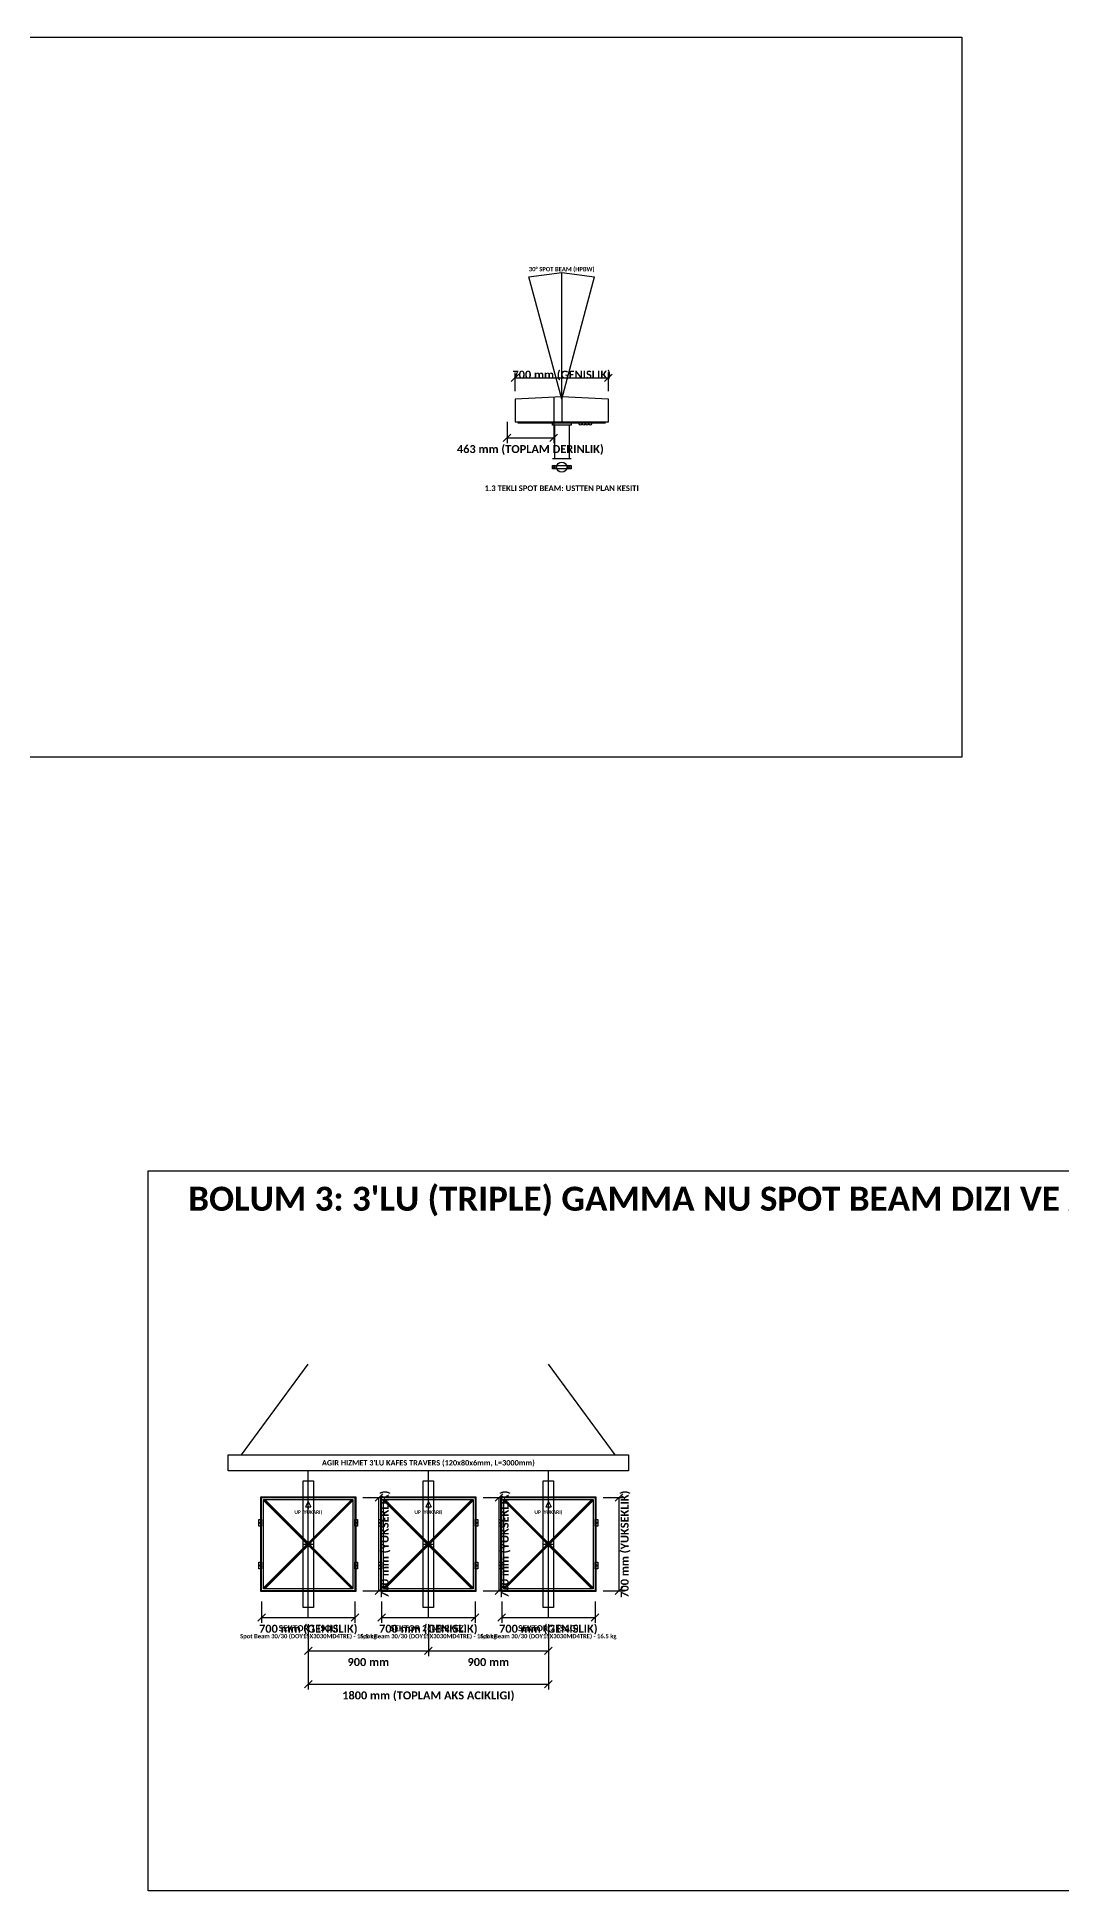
# Model space of a CAD drawing. Header units: metres. Extents: x -21.5 to 35.1, y -2.6 to 19.8.
# Drawn here: x -9.93 to -2.25, y 5.9 to 19.8 of the extents above; entities that cross this region are included whole.
import ezdxf
from ezdxf.enums import TextEntityAlignment as Align

# ---------------------------------------------------------------- set-up
doc = ezdxf.new("R2010")
doc.units = ezdxf.units.M
for name, color, linetype in [('CELIK_KIRIS_KOLON', 9, 'CONTINUOUS'), ('EKP_PANEL_ANTEN', 6, 'CONTINUOUS'), ('KABLO_TAVALARI', 6, 'CONTINUOUS'), ('METIN_BILGI', 7, 'CONTINUOUS'), ('MONTAJ_BORULARI', 2, 'CONTINUOUS'), ('OLCULER', 1, 'CONTINUOUS')]:
    doc.layers.add(name, color=color, linetype=linetype)
doc.styles.get("Standard").update_dxf_attribs({"font": 'calibrib.ttf'})

msp = doc.modelspace()

# ---------------------------------------------------------------- linework, layer by layer
at = {"layer": 'CELIK_KIRIS_KOLON'}
for p, q in [((-6.329, 16.907), (-5.671, 16.907)), ((-6.055, 16.89), (-6.055, 16.639)), ((-5.945, 16.89), (-5.945, 16.639)), ((-6.07, 16.639), (-5.93, 16.639)), ((-8.4, 9.17), (-7.9, 9.85)), ((-5.6, 9.17), (-6.1, 9.85))]:
    msp.add_line(p, q, dxfattribs=at)
for points in [[(-6.07, 16.89), (-6.07, 16.915), (-5.93, 16.915), (-5.93, 16.89)], [(-6.07, 16.563), (-6.07, 16.587), (-5.93, 16.587), (-5.93, 16.563)], [(-8.5, 9.05), (-8.5, 9.17), (-5.5, 9.17), (-5.5, 9.05)], [(-8.256, 8.144), (-8.256, 8.856), (-7.544, 8.856), (-7.544, 8.144)], [(-7.356, 8.144), (-7.356, 8.856), (-6.644, 8.856), (-6.644, 8.144)], [(-6.456, 8.144), (-6.456, 8.856), (-5.744, 8.856), (-5.744, 8.144)], [(-8.27, 8.635), (-8.27, 8.685), (-8.25, 8.685), (-8.25, 8.635)], [(-7.55, 8.635), (-7.55, 8.685), (-7.53, 8.685), (-7.53, 8.635)], [(-7.37, 8.635), (-7.37, 8.685), (-7.35, 8.685), (-7.35, 8.635)], [(-6.65, 8.635), (-6.65, 8.685), (-6.63, 8.685), (-6.63, 8.635)], [(-6.47, 8.635), (-6.47, 8.685), (-6.45, 8.685), (-6.45, 8.635)], [(-5.75, 8.635), (-5.75, 8.685), (-5.73, 8.685), (-5.73, 8.635)], [(-8.27, 8.315), (-8.27, 8.365), (-8.25, 8.365), (-8.25, 8.315)], [(-7.55, 8.315), (-7.55, 8.365), (-7.53, 8.365), (-7.53, 8.315)], [(-7.37, 8.315), (-7.37, 8.365), (-7.35, 8.365), (-7.35, 8.315)], [(-6.65, 8.315), (-6.65, 8.365), (-6.63, 8.365), (-6.63, 8.315)], [(-6.47, 8.315), (-6.47, 8.365), (-6.45, 8.365), (-6.45, 8.315)], [(-5.75, 8.315), (-5.75, 8.365), (-5.73, 8.365), (-5.73, 8.315)]]:
    msp.add_lwpolyline(points, close=True, dxfattribs=at)
for centre, radius in [((-6.055, 16.575), 0.006), ((-5.945, 16.575), 0.006), ((-8.26, 8.66), 0.005), ((-7.54, 8.66), 0.005), ((-7.36, 8.66), 0.005), ((-6.64, 8.66), 0.005), ((-6.46, 8.66), 0.005), ((-5.74, 8.66), 0.005), ((-8.26, 8.34), 0.005), ((-7.54, 8.34), 0.005), ((-7.36, 8.34), 0.005), ((-6.64, 8.34), 0.005), ((-6.46, 8.34), 0.005), ((-5.74, 8.34), 0.005)]:
    msp.add_circle(centre, radius, dxfattribs=at)
at = {"layer": 'EKP_PANEL_ANTEN'}
for p, q in [((-6, 17.103), (-6.35, 17.085)), ((-5.65, 17.085), (-6, 17.103)), ((-6, 17.103), (-6, 16.915)), ((-6.35, 17.085), (-6.35, 16.915)), ((-5.65, 16.915), (-5.65, 17.085)), ((-6.35, 16.915), (-5.65, 16.915)), ((-8.235, 8.165), (-7.565, 8.835)), ((-8.235, 8.835), (-7.565, 8.165)), ((-8.235, 8.173), (-7.573, 8.835)), ((-8.235, 8.827), (-7.573, 8.165)), ((-8.227, 8.835), (-7.565, 8.173)), ((-8.227, 8.165), (-7.565, 8.827)), ((-7.335, 8.165), (-6.665, 8.835)), ((-7.335, 8.835), (-6.665, 8.165)), ((-7.335, 8.173), (-6.673, 8.835)), ((-7.335, 8.827), (-6.673, 8.165)), ((-7.327, 8.835), (-6.665, 8.173)), ((-7.327, 8.165), (-6.665, 8.827)), ((-6.435, 8.165), (-5.765, 8.835)), ((-6.435, 8.835), (-5.765, 8.165)), ((-6.435, 8.173), (-5.773, 8.835)), ((-6.435, 8.827), (-5.773, 8.165)), ((-6.427, 8.835), (-5.765, 8.173)), ((-6.427, 8.165), (-5.765, 8.827)), ((-7.935, 8.5), (-7.865, 8.5)), ((-7.9, 8.465), (-7.9, 8.535)), ((-7.035, 8.5), (-6.965, 8.5)), ((-7, 8.465), (-7, 8.535)), ((-6.135, 8.5), (-6.065, 8.5)), ((-6.1, 8.465), (-6.1, 8.535))]:
    msp.add_line(p, q, dxfattribs=at)
for points in [[(-8.25, 8.15), (-8.25, 8.85), (-7.55, 8.85), (-7.55, 8.15)], [(-8.235, 8.165), (-8.235, 8.835), (-7.565, 8.835), (-7.565, 8.165)], [(-7.35, 8.15), (-7.35, 8.85), (-6.65, 8.85), (-6.65, 8.15)], [(-7.335, 8.165), (-7.335, 8.835), (-6.665, 8.835), (-6.665, 8.165)], [(-6.45, 8.15), (-6.45, 8.85), (-5.75, 8.85), (-5.75, 8.15)], [(-6.435, 8.165), (-6.435, 8.835), (-5.765, 8.835), (-5.765, 8.165)]]:
    msp.add_lwpolyline(points, close=True, dxfattribs=at)
for centre in [(-7.9, 8.5), (-7, 8.5), (-6.1, 8.5)]:
    msp.add_circle(centre, 0.018, dxfattribs=at)
at = {"layer": 'KABLO_TAVALARI'}
for centre in [(-5.86, 16.899), (-5.835, 16.899), (-5.81, 16.899), (-5.785, 16.899)]:
    msp.add_circle(centre, 0.008, dxfattribs=at)
at = {"layer": 'METIN_BILGI'}
for p, q in [((-7.9, 8.82), (-7.92, 8.78)), ((-7.92, 8.78), (-7.88, 8.78)), ((-7.9, 8.82), (-7.88, 8.78)), ((-7.9, 8.78), (-7.9, 8.765)), ((-7, 8.82), (-7.02, 8.78)), ((-7.02, 8.78), (-6.98, 8.78)), ((-7, 8.82), (-6.98, 8.78)), ((-7, 8.78), (-7, 8.765)), ((-6.1, 8.82), (-6.12, 8.78)), ((-6.12, 8.78), (-6.08, 8.78)), ((-6.1, 8.82), (-6.08, 8.78)), ((-6.1, 8.78), (-6.1, 8.765))]:
    msp.add_line(p, q, dxfattribs=at)
for points in [[(-21.5, 14.4), (-21.5, 19.8), (-3, 19.8), (-3, 14.4)], [(-9.1, 5.9), (-9.1, 11.3), (9.4, 11.3), (9.4, 5.9)]]:
    msp.add_lwpolyline(points, close=True, dxfattribs=at)
at = {"layer": 'MONTAJ_BORULARI'}
for p, q in [((-7.9, 7.945), (-7.9, 9.055)), ((-7, 7.945), (-7, 9.055)), ((-6.1, 7.945), (-6.1, 9.055))]:
    msp.add_line(p, q, dxfattribs=at)
for points in [[(-7.938, 8.025), (-7.938, 8.975), (-7.862, 8.975), (-7.862, 8.025)], [(-7.038, 8.025), (-7.038, 8.975), (-6.962, 8.975), (-6.962, 8.025)], [(-6.138, 8.025), (-6.138, 8.975), (-6.062, 8.975), (-6.062, 8.025)]]:
    msp.add_lwpolyline(points, close=True, dxfattribs=at)
msp.add_circle((-6, 16.575), 0.0381, dxfattribs=at)
at = {"layer": 'OLCULER'}
for p, q in [((-6.246, 18.003), (-6, 18.035)), ((-6, 17.085), (-6.246, 18.003)), ((-6, 17.085), (-6, 18.035)), ((-6, 18.035), (-5.754, 18.003)), ((-6, 17.085), (-5.754, 18.003)), ((-6.378, 17.217), (-6.322, 17.273)), ((-6.35, 17.145), (-6.35, 17.285)), ((-6.35, 17.245), (-5.65, 17.245)), ((-5.678, 17.217), (-5.622, 17.273)), ((-5.65, 17.145), (-5.65, 17.285)), ((-6.06, 17.103), (-6.06, 16.755)), ((-6.438, 16.767), (-6.382, 16.823)), ((-6.41, 16.915), (-6.41, 16.755)), ((-6.088, 16.767), (-6.032, 16.823)), ((-6.41, 16.795), (-6.06, 16.795)), ((-7.49, 8.85), (-7.33, 8.85)), ((-7.398, 8.822), (-7.342, 8.878)), ((-7.37, 8.15), (-7.37, 8.85)), ((-6.59, 8.85), (-6.43, 8.85)), ((-6.498, 8.822), (-6.442, 8.878)), ((-6.47, 8.15), (-6.47, 8.85)), ((-5.69, 8.85), (-5.53, 8.85)), ((-5.598, 8.822), (-5.542, 8.878)), ((-5.57, 8.15), (-5.57, 8.85)), ((-8.25, 8.07), (-8.25, 7.91)), ((-7.55, 8.07), (-7.55, 7.91)), ((-7.49, 8.15), (-7.33, 8.15)), ((-7.398, 8.122), (-7.342, 8.178)), ((-7.35, 8.07), (-7.35, 7.91)), ((-6.65, 8.07), (-6.65, 7.91)), ((-6.59, 8.15), (-6.43, 8.15)), ((-6.498, 8.122), (-6.442, 8.178)), ((-6.45, 8.07), (-6.45, 7.91)), ((-5.75, 8.07), (-5.75, 7.91)), ((-5.69, 8.15), (-5.53, 8.15)), ((-5.598, 8.122), (-5.542, 8.178)), ((-8.278, 7.922), (-8.222, 7.978)), ((-8.25, 7.95), (-7.55, 7.95)), ((-7.578, 7.922), (-7.522, 7.978)), ((-7.378, 7.922), (-7.322, 7.978)), ((-7.35, 7.95), (-6.65, 7.95)), ((-6.678, 7.922), (-6.622, 7.978)), ((-6.478, 7.922), (-6.422, 7.978)), ((-6.45, 7.95), (-5.75, 7.95)), ((-5.778, 7.922), (-5.722, 7.978)), ((-7.9, 7.9), (-7.9, 7.66)), ((-7.9, 7.9), (-7.9, 7.41)), ((-7, 7.9), (-7, 7.66)), ((-7, 7.9), (-7, 7.66)), ((-6.1, 7.9), (-6.1, 7.66)), ((-6.1, 7.9), (-6.1, 7.41)), ((-7.928, 7.672), (-7.872, 7.728)), ((-7.9, 7.7), (-7, 7.7)), ((-7.028, 7.672), (-6.972, 7.728)), ((-7.028, 7.672), (-6.972, 7.728)), ((-7, 7.7), (-6.1, 7.7)), ((-6.128, 7.672), (-6.072, 7.728)), ((-7.928, 7.422), (-7.872, 7.478)), ((-7.9, 7.45), (-6.1, 7.45)), ((-6.128, 7.422), (-6.072, 7.478))]:
    msp.add_line(p, q, dxfattribs=at)

# ---------------------------------------------------------------- texts
at = {"layer": 'CELIK_KIRIS_KOLON'}
msp.add_text("AGIR HIZMET 3'LU KAFES TRAVERS (120x80x6mm, L=3000mm)", height=0.04, dxfattribs=at).set_placement((-7, 9.11), align=Align.MIDDLE_CENTER)
at = {"layer": 'METIN_BILGI'}
for s, height, p in [('1.3 TEKLI SPOT BEAM: USTTEN PLAN KESITI', 0.042, (-6, 16.417)), ('UP (YUKARI)', 0.026, (-7.9, 8.74)), ('UP (YUKARI)', 0.026, (-7, 8.74)), ('UP (YUKARI)', 0.026, (-6.1, 8.74)), ('Spot Beam 30/30 (DOY15X3030MD4TRE) - 16.5 kg', 0.032, (-7.9, 7.81)), ('SEKTOR 1 (SOL)', 0.045, (-7.9, 7.87)), ('Spot Beam 30/30 (DOY15X3030MD4TRE) - 16.5 kg', 0.032, (-7, 7.81)), ('SEKTOR 2 (MERKEZ)', 0.045, (-7, 7.87)), ('Spot Beam 30/30 (DOY15X3030MD4TRE) - 16.5 kg', 0.032, (-6.1, 7.81)), ('SEKTOR 3 (SAG)', 0.045, (-6.1, 7.87))]:
    msp.add_text(s, height=height, dxfattribs=at).set_placement(p, align=Align.MIDDLE_CENTER)
msp.add_text("BOLUM 3: 3'LU (TRIPLE) GAMMA NU SPOT BEAM DIZI VE ACISAL KAPSAMA PLANI", height=0.18, dxfattribs=at).set_placement((-8.8, 11))
at = {"layer": 'OLCULER'}
for s, height, p in [('30° SPOT BEAM (HPBW)', 0.032, (-6, 18.06)), ('700 mm (GENISLIK)', 0.06, (-6, 17.269)), ('463 mm (TOPLAM DERINLIK)', 0.06, (-6.235, 16.711)), ('700 mm (GENISLIK)', 0.06, (-7.9, 7.866)), ('700 mm (GENISLIK)', 0.06, (-7, 7.866)), ('700 mm (GENISLIK)', 0.06, (-6.1, 7.866)), ('900 mm', 0.06, (-7.45, 7.616)), ('900 mm', 0.06, (-6.55, 7.616)), ('1800 mm (TOPLAM AKS ACIKLIGI)', 0.06, (-7, 7.366))]:
    msp.add_text(s, height=height, dxfattribs=at).set_placement(p, align=Align.MIDDLE_CENTER)
for p in [(-7.328, 8.5), (-6.428, 8.5), (-5.528, 8.5)]:
    msp.add_text('700 mm (YUKSEKLIK)', height=0.06, rotation=90, dxfattribs=at).set_placement(p, align=Align.MIDDLE_CENTER)

doc.saveas('drawing.dxf')
